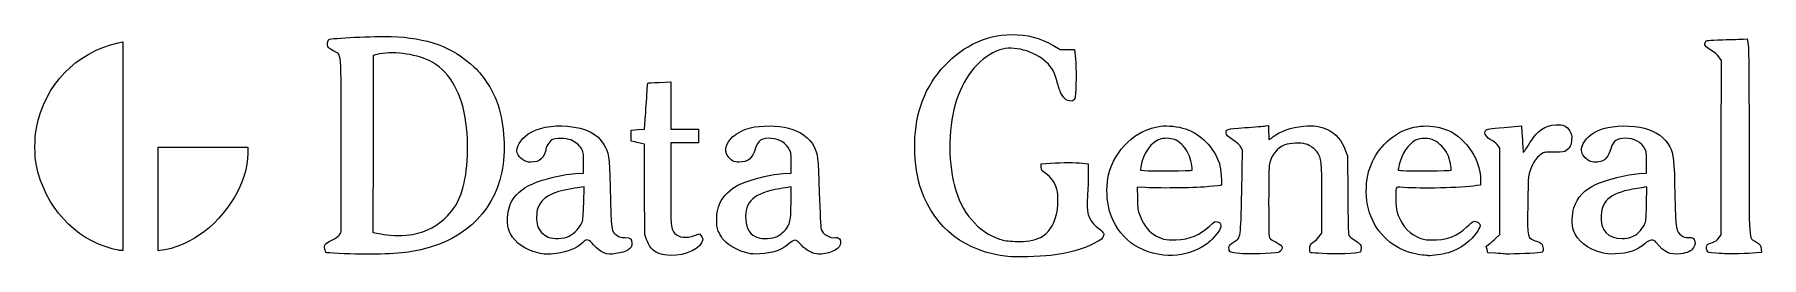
# Model space of a CAD drawing. Header units: millimetres. Extents: x 0 to 488, y 0 to 63.
import ezdxf

# ---------------------------------------------------------------- set-up
doc = ezdxf.new("R2010")
doc.units = ezdxf.units.MM
doc.layers.add('Layer_1', color=7, linetype='CONTINUOUS')

msp = doc.modelspace()

# ---------------------------------------------------------------- linework, layer by layer
at = {"layer": 'Layer_1', "color": 7}
for points in [[(23.53141, 60.520768), (24.85433, 60.822078), (24.85433, 31.313348), (24.85433, 1.804628), (24.27224, 1.815028)], [(287.8501, 59.841868), (289.9668, 58.637208), (291.976, 58.637208), (293.9853, 58.637208), (294.2653, 55.991368)], [(483.1128, 61.553198), (484.2762, 61.600498), (484.5283, 60.012998)], [(96.7151, 57.199478), (95.6568, 56.916138), (95.6028, 31.910138), (95.5488, 6.904128), (96.2376, 6.787638)], [(476.2336, 5.386848), (476.8686, 6.285998), (476.9246, 30.900108), (476.9806, 55.514208), (476.2876, 56.519768)], [(176.567, 49.335408), (179.7949, 49.488858), (179.7949, 42.791778), (179.7949, 36.094708), (183.7107, 36.094708), (187.6266, 36.094708), (187.6266, 34.189708), (187.6266, 32.284708), (183.7107, 32.284708), (179.7949, 32.284708), (179.7949, 20.669648)], [(169.6878, 32.497438), (168.5766, 32.750258), (168.5766, 34.289348), (168.5766, 35.828438), (170.4663, 35.976268), (172.356, 36.124098), (172.4799, 37.432318)], [(348.0164, 37.008508), (348.9159, 37.100908), (348.9159, 35.116078)], [(415.5456, 36.619718), (420.4161, 37.057208), (420.5481, 35.041338)], [(34.8026, 16.385238), (34.8026, 31.014628), (47.5026, 31.014628), (60.2026, 31.014628), (60.2026, 29.349018)], [(172.9721, 4.961688), (172.5045, 6.355538), (172.4335, 19.103538), (172.3625, 31.851538), (171.5808, 32.048078)], [(341.288, 18.473558), (341.5345, 30.168338), (341.0448, 31.045898)], [(370.6979, 29.981548), (371.2406, 28.580408), (371.3016, 17.679578)], [(413.186, 5.274908), (414.3209, 6.311028), (414.3209, 18.525688), (414.3209, 30.740348), (413.8447, 31.445438)], [(420.8091, 31.247008), (420.938, 29.468558), (421.3301, 29.977008)], [(152.9126, 23.570278), (155.1351, 23.712128), (155.1351, 26.675458)], [(211.5972, 23.537628), (213.8726, 23.669708), (213.8726, 26.534508)], [(284.6119, 25.324398), (284.5489, 26.292728), (287.2579, 26.472948)], [(296.264, 26.498748), (297.9044, 26.321938), (297.9044, 23.217918)], [(312.8015, 25.470378), (312.6667, 24.476968), (313.8051, 24.384468)], [(453.7075, 23.542298), (455.8076, 23.670238), (455.8076, 26.662578)], [(155.1886, 15.312448), (155.2887, 19.824438), (154.5769, 19.704888)], [(213.8283, 15.213348), (213.9093, 19.837898), (213.3091, 19.715878)], [(314.0966, 19.584628), (311.7682, 19.690458), (311.7782, 16.727128)], [(408.8176, 21.906368), (408.8176, 20.274168), (407.8122, 20.144898)], [(455.7692, 15.000878), (455.8362, 19.836298), (455.2396, 19.714218)], [(36.0176, 1.907638), (34.8026, 1.755848), (34.8026, 16.385238)], [(363.1147, 5.661388), (363.9443, 6.710918), (363.9443, 16.601828)], [(106.7794, 6.369618), (106.7798, 6.370028)], [(186.5633, 6.020538), (187.9342, 6.498208), (188.4154, 5.938818)], [(209.9167, 5.820038), (209.9163, 5.820038)], [(451.5005, 5.644948), (451.5009, 5.644948)], [(142.2006, 1.147588), (142.2006, 1.147448)], [(178.0353, 0.558268), (178.0347, 0.558268)], [(275.1499, 0.109338), (275.1501, 0.109318)], [(319.046, 0.554268), (319.0428, 0.554268)], [(392.4072, 0.537628), (392.4075, 0.537628)], [(413.0007, 1.073218), (410.9395, 1.208738), (410.6809, 2.072018), (410.4223, 2.935298), (411.2367, 3.587038)], [(478.2453, 0.860308), (478.2443, 0.860268)], [(488.2324, 2.109718), (488.2994, 1.275498), (486.8178, 1.139618)]]:
    msp.add_lwpolyline(points, dxfattribs=at)
for points in [[(327.2509, 24.518948)], [(400.4969, 24.528358)], [(151.065, 5.899128)], [(21.78516, 2.322068)], [(85.8397, 0.981818)], [(201.7018, 1.042988)], [(340.7668, 0.982178)], [(415.5909, 0.859238)], [(443.2134, 1.147288)]]:
    msp.add_lwpolyline(points, close=True, dxfattribs=at)
for points in [[(0.38063, 36.412128), (2.8062, 48.691128), (11.54403, 57.790478), (23.53141, 60.520768)], [(84.5443, 58.107958), (83.0036, 58.885718), (82.5603, 59.482358), (82.7544, 60.517078)], [(82.7544, 60.517078), (82.8324, 60.930018), (83.012, 61.364808), (83.1548, 61.483278)], [(83.1548, 61.483278), (83.5717, 61.829318), (96.2201, 62.400948), (100.7368, 62.277888)], [(86.6165, 32.082338), (86.5465, 59.719768), (86.7641, 56.987408), (84.5443, 58.107958)], [(100.7368, 62.277888), (110.8793, 62.001558), (118.1361, 59.333708), (124.2163, 53.645968)], [(250.511, 42.719758), (252.948, 50.184428), (258.4472, 56.683248), (265.2018, 60.080738)], [(265.2018, 60.080738), (269.0971, 62.040028), (272.2331, 62.814138), (276.3143, 62.823778)], [(286.025, 55.033938), (282.6224, 58.243858), (276.7151, 59.807298), (272.8761, 58.514018)], [(276.3143, 62.823778), (280.7304, 62.834178), (284.1418, 61.952388), (287.8501, 59.841868)], [(474.0096, 58.425158), (472.3428, 59.371428), (472.0151, 59.896748), (472.5121, 60.825548)], [(472.5121, 60.825548), (472.7154, 61.205328), (473.0734, 61.245758), (477.3406, 61.370838)], [(477.3406, 61.370838), (479.8755, 61.445138), (482.473, 61.527208), (483.1128, 61.553198)], [(484.5283, 60.012998), (484.7128, 58.851168), (484.784, 51.460588), (484.7937, 32.450598)], [(111.5318, 55.473988), (107.4642, 57.453308), (100.6342, 58.248698), (96.7151, 57.199478)], [(121.6932, 39.375458), (120.3323, 47.241178), (116.7334, 52.942838), (111.5318, 55.473988)], [(272.8761, 58.514018), (267.6093, 56.739768), (262.9909, 51.385758), (260.6756, 44.370198)], [(289.1147, 49.453968), (288.4039, 52.261428), (287.7913, 53.367718), (286.025, 55.033938)], [(294.2653, 55.991368), (294.5383, 53.411118), (294.4882, 47.294748), (294.1773, 45.260818)], [(476.2876, 56.519768), (475.7852, 57.248728), (475.1586, 57.772838), (474.0096, 58.425158)], [(124.2163, 53.645968), (127.0555, 50.989988), (129.689, 46.795748), (130.9836, 42.867958)], [(172.9362, 43.926368), (173.119, 46.778578), (173.2844, 49.127898), (173.3038, 49.147078)], [(173.3038, 49.147078), (173.3228, 49.166278), (174.7916, 49.251018), (176.567, 49.335408)], [(290.1685, 46.278968), (289.895, 46.816188), (289.4207, 48.244938), (289.1147, 49.453968)], [(260.6756, 44.370198), (258.3812, 37.418178), (258.12, 27.600128), (260.0308, 20.134458)], [(293.425, 44.157818), (292.2759, 43.757238), (291.0436, 44.559898), (290.1685, 46.278968)], [(294.1773, 45.260818), (294.0649, 44.525238), (293.9358, 44.335858), (293.425, 44.157818)], [(122.2493, 27.223728), (122.5283, 30.871608), (122.2993, 35.871638), (121.6932, 39.375458)], [(130.9836, 42.867958), (132.7674, 37.456238), (133.2244, 29.543488), (132.0699, 24.062058)], [(172.4799, 37.432318), (172.5479, 38.151838), (172.7534, 41.074158), (172.9362, 43.926368)], [(250.7477, 18.750028), (248.2408, 25.852598), (248.1458, 35.474838), (250.511, 42.719758)], [(0.38263, 25.828788), (-0.12657, 28.225848), (-0.12763, 33.839218), (0.38063, 36.412128)], [(136.3932, 29.451948), (135.8628, 30.846978), (137.2508, 33.194498), (139.5249, 34.748818)], [(139.5249, 34.748818), (142.0809, 36.495758), (146.2929, 37.327748), (150.6451, 36.945378)], [(150.6451, 36.945378), (155.7981, 36.492648), (159.0946, 34.835188), (160.9336, 31.772338)], [(197.418, 34.007148), (198.3671, 34.928238), (200.6968, 36.114298), (202.3368, 36.511348)], [(202.3368, 36.511348), (205.2465, 37.215808), (210.1806, 37.168768), (213.1318, 36.408448)], [(213.1318, 36.408448), (216.3927, 35.568318), (219.1178, 33.615388), (220.3088, 31.265058)], [(303.6278, 23.173738), (305.3453, 30.338328), (311.4593, 36.070188), (318.3107, 36.938858)], [(318.3107, 36.938858), (320.3399, 37.196138), (323.3071, 36.880558), (325.3829, 36.186668)], [(325.3829, 36.186668), (329.7586, 34.724028), (333.3101, 31.105648), (334.9772, 26.411658)], [(336.9016, 34.930458), (336.7987, 36.115848), (336.8506, 36.131578), (342.1756, 36.538498)], [(338.7559, 33.109458), (337.2234, 34.119708), (336.9486, 34.389558), (336.9016, 34.930458)], [(342.1756, 36.538498), (344.8932, 36.746158), (347.5216, 36.957668), (348.0164, 37.008508)], [(348.9159, 35.116078), (348.9159, 34.024418), (348.9629, 33.131238), (349.0199, 33.131238)], [(350.1312, 33.905868), (352.2795, 35.558048), (355.1761, 36.572908), (358.8067, 36.945478)], [(358.8067, 36.945478), (361.6162, 37.233788), (363.5801, 36.957678), (365.5383, 35.999138)], [(365.5383, 35.999138), (367.9937, 34.797198), (369.5239, 33.012498), (370.6979, 29.981548)], [(376.9327, 23.061188), (378.2191, 28.567458), (381.6461, 32.985288), (386.5293, 35.432458)], [(386.5293, 35.432458), (390.8311, 37.588288), (396.344, 37.541778), (400.6262, 35.313528)], [(400.6262, 35.313528), (402.9097, 34.125338), (405.6483, 31.295728), (406.9688, 28.760418)], [(412.3101, 32.765948), (410.2573, 33.959708), (409.6939, 34.840248), (410.3814, 35.780468)], [(410.3814, 35.780468), (410.6369, 36.129988), (411.3085, 36.239118), (415.5456, 36.619718)], [(420.5481, 35.041338), (420.6211, 33.932598), (420.7381, 32.225158), (420.8091, 31.247008)], [(422.8318, 32.284628), (424.9164, 35.664188), (427.0638, 37.150898), (430.1035, 37.319108)], [(430.1035, 37.319108), (432.269, 37.438948), (433.2855, 36.994408), (434.1262, 35.559938)], [(434.1262, 35.559938), (434.6207, 34.716158), (434.6781, 34.425088), (434.605, 33.132188)], [(437.9028, 32.035578), (438.8422, 33.889308), (440.9809, 35.488288), (443.5792, 36.279388)], [(443.5792, 36.279388), (446.6258, 37.206988), (451.8668, 37.265318), (455.1951, 36.408658)], [(455.1951, 36.408658), (458.4544, 35.569758), (461.1763, 33.575888), (462.3684, 31.154048)], [(60.2026, 29.349018), (60.2026, 21.244718), (54.3942, 11.450918), (46.4325, 6.130618)], [(86.5585, 7.172928), (86.6245, 7.538238), (86.6505, 18.747468), (86.6165, 32.082338)], [(140.2518, 26.782508), (138.4802, 26.784508), (137.0247, 27.791068), (136.3932, 29.451948)], [(144.448, 30.106738), (144.448, 29.565538), (143.7268, 28.237528), (143.1436, 27.695108)], [(146.1761, 33.064738), (145.4711, 32.680028), (144.4526, 30.936538), (144.448, 30.106738)], [(151.5368, 33.056738), (150.3229, 33.584898), (147.1381, 33.589568), (146.1761, 33.064738)], [(154.5664, 30.606148), (153.9703, 31.620158), (152.9596, 32.437708), (151.5368, 33.056738)], [(155.1351, 26.675458), (155.1351, 29.510138), (155.1101, 29.680788), (154.5664, 30.606148)], [(160.9336, 31.772338), (162.3016, 29.494078), (162.4298, 28.608508), (162.6513, 19.902258)], [(171.5808, 32.048078), (171.1508, 32.156168), (170.299, 32.358388), (169.6878, 32.497438)], [(195.9423, 28.503928), (194.8717, 30.121918), (195.3843, 32.033548), (197.418, 34.007148)], [(203.6955, 30.477738), (202.9822, 27.905508), (201.6172, 26.794188), (199.1618, 26.786728)], [(208.2764, 33.499978), (205.6304, 33.710058), (204.3592, 32.871368), (203.6955, 30.477738)], [(213.4349, 30.303498), (212.5782, 32.073248), (210.5695, 33.317918), (208.2764, 33.499978)], [(213.8726, 26.534508), (213.8726, 28.998068), (213.8116, 29.525938), (213.4349, 30.303498)], [(220.3088, 31.265058), (221.4203, 29.071738), (221.5009, 28.371248), (221.8238, 18.107698)], [(318.5085, 33.363688), (315.726, 32.610668), (313.3185, 29.280858), (312.8015, 25.470378)], [(322.7865, 32.967788), (321.7534, 33.494848), (319.6965, 33.685198), (318.5085, 33.363688)], [(326.2734, 29.051068), (325.5557, 30.592668), (323.9861, 32.355828), (322.7865, 32.967788)], [(341.0448, 31.045898), (340.6932, 31.675988), (340.0477, 32.257918), (338.7559, 33.109458)], [(349.0199, 33.131238), (349.0769, 33.131238), (349.5772, 33.479818), (350.1312, 33.905868)], [(353.5173, 31.670518), (351.3873, 30.838268), (349.7051, 28.781508), (349.1358, 26.313758)], [(359.4135, 31.909068), (357.9514, 32.344478), (354.9292, 32.222208), (353.5173, 31.670518)], [(362.7034, 29.524608), (362.0025, 30.568328), (360.6681, 31.535448), (359.4135, 31.909068)], [(363.9443, 16.601828), (363.9443, 27.412268), (363.9143, 27.721218), (362.7034, 29.524608)], [(390.4891, 32.981708), (388.4273, 31.887098), (386.5709, 29.142268), (385.8641, 26.143078)], [(395.7603, 32.947308), (394.3538, 33.639808), (391.7606, 33.656728), (390.4891, 32.981708)], [(399.5049, 29.002498), (398.7545, 30.574718), (397.1535, 32.261358), (395.7603, 32.947308)], [(413.8447, 31.445438), (413.5828, 31.833228), (412.8922, 32.427468), (412.3101, 32.765948)], [(421.3301, 29.977008), (421.5457, 30.256658), (422.2215, 31.295078), (422.8318, 32.284628)], [(429.6857, 29.638788), (426.9435, 29.638788), (426.861, 29.625188), (426.005, 29.032578)], [(433.0765, 30.075208), (432.5539, 29.685848), (432.1883, 29.638788), (429.6857, 29.638788)], [(434.605, 33.132188), (434.516, 31.561678), (434.1866, 30.902218), (433.0765, 30.075208)], [(438.0862, 28.438158), (437.228, 29.571628), (437.1755, 30.600298), (437.9028, 32.035578)], [(445.7628, 30.838928), (445.2529, 29.117648), (445.1334, 28.862338), (444.4664, 28.069688)], [(449.7683, 33.554628), (447.5226, 33.554628), (446.327, 32.744048), (445.7628, 30.838928)], [(455.3314, 30.596318), (454.4473, 32.343768), (452.1703, 33.554628), (449.7683, 33.554628)], [(455.8076, 26.662578), (455.8076, 29.345708), (455.7586, 29.752198), (455.3314, 30.596318)], [(462.3684, 31.154048), (463.4418, 28.973558), (463.5973, 27.526558), (463.8377, 17.489478)], [(484.7937, 32.450598), (484.8087, 2.963948), (484.6385, 5.556108), (486.6408, 4.342588)], [(21.78515, 2.322068), (11.18254, 5.086188), (2.84321, 14.245398), (0.38263, 25.828788)], [(116.6495, 11.601558), (120.1257, 15.222498), (121.6585, 19.498568), (122.2493, 27.223728)], [(143.1436, 27.695108), (142.4342, 27.035198), (141.6295, 26.781268), (140.2518, 26.782508)], [(199.1618, 26.786728), (197.6221, 26.781728), (196.7869, 27.227508), (195.9423, 28.503928)], [(285.9068, 23.542388), (284.7331, 24.317748), (284.6721, 24.401678), (284.6119, 25.324398)], [(287.2579, 26.472948), (290.8017, 26.708698), (294.225, 26.718498), (296.264, 26.498748)], [(313.8051, 24.384468), (315.5253, 24.244768), (327.0924, 24.360468), (327.2509, 24.518948)], [(327.2509, 24.518988), (327.5185, 24.786618), (326.8796, 27.748728), (326.2734, 29.051068)], [(334.9772, 26.411658), (335.4238, 25.154358), (335.8166, 20.219628), (335.4701, 20.219628)], [(349.1358, 26.313758), (349.014, 25.785638), (348.9241, 21.280148), (348.9211, 15.550448)], [(385.8641, 26.143078), (385.6861, 25.388138), (385.5391, 24.703778), (385.5374, 24.622268)], [(385.5374, 24.622268), (385.5374, 24.540768), (386.082, 24.433578), (386.7514, 24.384058)], [(386.7514, 24.384058), (388.6871, 24.240878), (400.3317, 24.363158), (400.4969, 24.528358)], [(400.4969, 24.528358), (400.7732, 24.804658), (400.1353, 27.681528), (399.5049, 29.002498)], [(406.9688, 28.760418), (408.1963, 26.403508), (408.8176, 24.100018), (408.8176, 21.906368)], [(423.5821, 26.040458), (422.3196, 23.545798), (422.2919, 23.317718), (422.2032, 14.675398)], [(426.005, 29.032578), (424.9857, 28.326878), (424.3284, 27.515138), (423.5821, 26.040458)], [(441.3682, 26.781618), (439.9418, 26.782038), (438.9682, 27.273438), (438.0862, 28.438158)], [(444.4664, 28.069688), (443.7058, 27.165778), (442.7808, 26.781208), (441.3682, 26.781618)], [(132.0699, 24.062058), (129.5143, 11.928458), (120.3441, 3.822928), (106.5576, 1.511578)], [(136.2123, 17.556808), (138.1341, 19.659568), (140.5893, 20.933478), (144.9751, 22.103558)], [(144.9751, 22.103558), (148.5517, 23.057718), (150.488, 23.415518), (152.9126, 23.570278)], [(154.5769, 19.704888), (154.1854, 19.639188), (152.9161, 19.438868), (151.7561, 19.259838)], [(162.6513, 19.902258), (162.9845, 6.807518), (162.9194, 7.276998), (164.5567, 6.142058)], [(179.7949, 20.669648), (179.7949, 8.158288), (179.8169, 7.886308), (180.9133, 6.711868)], [(193.3099, 14.170038), (194.2148, 16.654838), (195.7774, 18.477398), (198.2971, 19.986678)], [(198.2971, 19.986678), (200.8644, 21.524418), (207.5179, 23.300828), (211.5972, 23.537628)], [(213.3091, 19.715878), (212.979, 19.648778), (211.7564, 19.446118), (210.5922, 19.265548)], [(260.0308, 20.134458), (261.9421, 12.666988), (266.7012, 7.054348), (272.8218, 5.049438)], [(289.0461, 19.108208), (288.6086, 20.809878), (287.3482, 22.590188), (285.9068, 23.542388)], [(297.9044, 23.217918), (297.9046, 21.510698), (297.793, 18.850888), (297.6565, 17.307218)], [(303.5948, 14.398368), (303.0473, 17.050938), (303.0615, 20.810678), (303.6278, 23.173738)], [(332.1073, 19.873778), (328.8615, 19.522328), (318.9632, 19.363418), (314.0966, 19.584628)], [(335.4701, 20.219628), (335.3771, 20.219628), (333.864, 20.063998), (332.1073, 19.873778)], [(377.1356, 13.613518), (376.4269, 16.319038), (376.3369, 20.510628), (376.9327, 23.061188)], [(387.19, 19.640738), (385.2399, 19.794908), (385.1349, 19.781888), (385.0041, 19.369798)], [(407.8122, 20.144898), (402.9359, 19.517938), (392.0955, 19.252928), (387.19, 19.640738)], [(435.2566, 13.901358), (436.1893, 16.841118), (438.2484, 19.022598), (441.5412, 20.559818)], [(441.5412, 20.559818), (444.3545, 21.873178), (450.3219, 23.336038), (453.7075, 23.542298)], [(455.2396, 19.714218), (454.9115, 19.647018), (453.9763, 19.491308), (453.1614, 19.368078)], [(133.6868, 9.826568), (133.5387, 13.132928), (134.3006, 15.465188), (136.2123, 17.556808)], [(151.7561, 19.259838), (146.1972, 18.401858), (143.1542, 16.671768), (142.2114, 13.833208)], [(154.7189, 9.787528), (155.012, 10.590918), (155.1092, 11.733818), (155.1886, 15.312448)], [(210.5922, 19.265548), (203.4669, 18.160348), (200.6984, 15.646118), (201.0152, 10.568018)], [(213.2667, 9.374108), (213.7037, 10.477728), (213.755, 11.011618), (213.8283, 15.213348)], [(221.8238, 18.107698), (221.9913, 12.781398), (222.2271, 8.176928), (222.3517, 7.799528)], [(275.1501, 0.109318), (263.2877, 1.388778), (254.5082, 8.095298), (250.7477, 18.750028)], [(288.9302, 12.070538), (289.4136, 13.854248), (289.4728, 17.448528), (289.0461, 19.108208)], [(297.6565, 17.307218), (297.254, 12.754598), (297.886, 10.570398), (300.1624, 8.647188)], [(311.7782, 16.727128), (311.7882, 14.218168), (311.8592, 13.538898), (312.2695, 12.297098)], [(339.2459, 4.356098), (341.0652, 5.483578), (341.0055, 5.070838), (341.288, 18.473558)], [(348.9211, 15.550448), (348.9211, 7.474308), (348.9691, 5.622998), (349.2096, 5.293908)], [(371.3016, 17.679578), (371.3426, 10.393808), (371.4397, 6.585578), (371.5951, 6.196288)], [(385.0041, 19.369798), (384.736, 18.525038), (384.875, 14.207498), (385.2119, 12.917128)], [(422.2032, 14.675398), (422.1024, 4.848188), (421.9469, 5.432878), (424.9527, 4.336498)], [(453.1614, 19.368078), (446.004, 18.285758), (443.1964, 16.197228), (442.9398, 11.764328)], [(455.1794, 9.107128), (455.6812, 10.123778), (455.7044, 10.355878), (455.7692, 15.000878)], [(463.8377, 17.489478), (464.0833, 7.235688), (464.0574, 7.400828), (465.6169, 6.157388)], [(106.7798, 6.370028), (110.8581, 7.143678), (113.936, 8.775148), (116.6495, 11.601558)], [(134.4897, 6.503068), (133.8575, 7.684768), (133.7658, 8.064318), (133.6868, 9.826568)], [(142.2114, 13.833208), (141.7903, 12.565498), (141.7509, 10.097268), (142.1314, 8.827238)], [(151.065, 5.899128), (152.5307, 6.616268), (154.2164, 8.410078), (154.7189, 9.787528)], [(193.4685, 6.874598), (192.8516, 8.176418), (192.8131, 8.401658), (192.8327, 10.588788)], [(192.8327, 10.588788), (192.8487, 12.406348), (192.9537, 13.191978), (193.3099, 14.170038)], [(201.0152, 10.568018), (201.1865, 7.822668), (202.2908, 6.179968), (204.437, 5.477848)], [(284.3654, 5.541658), (286.6574, 6.688268), (287.9869, 8.589828), (288.9302, 12.070538)], [(319.0428, 0.554268), (311.1098, 1.377288), (305.1868, 6.685348), (303.5948, 14.398368)], [(312.2695, 12.297098), (313.1918, 9.506628), (314.5053, 7.641138), (316.4626, 6.341958)], [(332.2274, 8.741408), (333.5719, 10.009708), (333.7273, 10.097718), (334.3996, 9.971588)], [(334.3996, 9.971588), (334.9487, 9.868568), (335.1751, 9.688258), (335.3365, 9.225288)], [(389.2505, 1.152838), (383.2469, 2.799898), (378.759, 7.415878), (377.1356, 13.613518)], [(385.2119, 12.917128), (386.0882, 9.560268), (388.0907, 7.036828), (390.9626, 5.670378)], [(405.005, 8.533958), (406.723, 10.245068), (407.1826, 10.414498), (408.1496, 9.693238)], [(435.1496, 7.519628), (434.632, 8.929948), (434.6851, 12.100228), (435.2566, 13.901358)], [(442.9398, 11.764328), (442.6961, 7.554248), (444.7801, 5.248438), (448.8672, 5.206038)], [(46.4325, 6.130618), (43.0601, 3.877078), (39.1763, 2.302298), (36.0176, 1.907638)], [(83.7559, 4.625308), (85.5258, 5.449258), (86.3897, 6.234548), (86.5585, 7.172928)], [(96.2376, 6.787638), (96.6164, 6.723538), (97.6884, 6.539048), (98.6197, 6.377618)], [(98.6197, 6.377618), (100.9603, 5.971898), (104.6624, 5.968458), (106.7794, 6.369618)], [(142.2006, 1.147448), (138.6949, 2.009558), (135.8288, 4.000188), (134.4897, 6.503068)], [(142.1314, 8.827238), (142.5222, 7.522678), (143.8111, 6.151578), (145.1413, 5.625268)], [(145.1413, 5.625268), (146.773, 4.979668), (149.4374, 5.102848), (151.065, 5.899128)], [(158.0023, 3.467138), (156.6391, 5.034498), (155.9314, 5.185168), (154.9151, 4.124398)], [(164.5567, 6.142058), (165.3305, 5.605668), (165.6813, 5.505748), (166.8523, 5.488158)], [(166.8523, 5.488158), (168.4277, 5.464458), (168.83, 5.130788), (168.83, 3.847448)], [(174.0404, 2.739188), (173.71, 3.194938), (173.2293, 4.195068), (172.9721, 4.961688)], [(180.9133, 6.711868), (182.0861, 5.455788), (184.2001, 5.197118), (186.5633, 6.020538)], [(188.4154, 5.938818), (188.987, 5.274238), (189.0093, 4.963728), (188.5539, 4.004168)], [(194.8007, 4.719458), (194.4292, 5.142568), (193.8297, 6.112378), (193.4685, 6.874598)], [(204.437, 5.477848), (205.7774, 5.039338), (208.6641, 5.219608), (209.9167, 5.820038)], [(209.9163, 5.820038), (211.3584, 6.511298), (212.6941, 7.928238), (213.2667, 9.374108)], [(216.3312, 3.799468), (215.3007, 5.057128), (214.8588, 5.049258), (213.2395, 3.744368)], [(222.3517, 7.799528), (222.8154, 6.394478), (224.7853, 5.249448), (226.3726, 5.462348)], [(226.3726, 5.462348), (227.7884, 5.652238), (228.3089, 4.371098), (227.4129, 2.901618)], [(272.8218, 5.049438), (274.1664, 4.608968), (275.0647, 4.474338), (277.1843, 4.395618)], [(277.1843, 4.395618), (280.5217, 4.271678), (282.4383, 4.577548), (284.3654, 5.541658)], [(302.247, 6.080318), (302.0358, 5.233988), (301.6931, 4.942788), (299.6525, 3.875898)], [(300.1624, 8.647188), (302.2985, 6.842458), (302.4046, 6.711808), (302.247, 6.080318)], [(316.4626, 6.341958), (318.3991, 5.056618), (319.8088, 4.712638), (322.6725, 4.826708)], [(322.6725, 4.826708), (326.6321, 4.984438), (329.483, 6.152498), (332.2274, 8.741408)], [(332.9516, 5.064268), (331.5531, 3.659248), (330.882, 3.171538), (329.2342, 2.362518)], [(335.3365, 9.225288), (335.6577, 8.303948), (334.9536, 7.075528), (332.9516, 5.064268)], [(349.2096, 5.293908), (349.3711, 5.073038), (350.2045, 4.554768), (351.0617, 4.142198)], [(361.5482, 4.156428), (361.9535, 4.406908), (362.6584, 5.084138), (363.1147, 5.661388)], [(371.5951, 6.196288), (371.7347, 5.846528), (372.3037, 5.324618), (373.0194, 4.889888)], [(373.0194, 4.889888), (374.8125, 3.800588), (375.2479, 3.258588), (375.0935, 2.307448)], [(390.9626, 5.670378), (392.4987, 4.939488), (392.7959, 4.873418), (394.8714, 4.801238)], [(394.8714, 4.801238), (399.0462, 4.656058), (402.3236, 5.863288), (405.005, 8.533958)], [(408.0886, 7.390198), (406.1148, 4.417468), (403.3143, 2.346518), (399.6974, 1.184968)], [(408.1496, 9.693238), (408.9604, 9.088468), (408.9498, 8.686848), (408.0886, 7.390198)], [(411.2367, 3.587038), (411.6846, 3.945508), (412.5618, 4.705048), (413.186, 5.274908)], [(443.2134, 1.147288), (439.029, 2.296978), (436.2648, 4.481338), (435.1496, 7.519628)], [(448.8672, 5.206038), (449.8318, 5.196038), (450.6773, 5.336968), (451.5005, 5.644948)], [(451.5009, 5.644948), (452.9505, 6.187298), (454.4216, 7.571888), (455.1794, 9.107128)], [(458.5255, 4.080038), (457.6631, 5.133748), (456.8504, 5.039088), (455.2693, 3.700758)], [(465.6169, 6.157388), (466.3185, 5.598028), (466.6051, 5.508168), (467.7002, 5.504298)], [(467.7002, 5.504298), (468.8303, 5.500298), (469.002, 5.442098), (469.2605, 4.975138)], [(469.2605, 4.975138), (469.6853, 4.207748), (469.6291, 3.442568), (469.089, 2.641118)], [(474.4608, 4.102508), (475.3474, 4.402638), (475.7388, 4.686228), (476.2336, 5.386848)], [(24.27224, 1.815028), (23.9521, 1.821028), (22.83291, 2.048918), (21.78516, 2.322068)], [(81.9825, 2.219878), (81.7086, 3.439238), (81.9705, 3.793968), (83.7559, 4.625308)], [(82.2755, 1.251158), (82.2225, 1.304558), (82.0902, 1.740518), (81.9825, 2.219878)], [(85.8397, 0.981818), (83.9329, 1.076518), (82.329, 1.197718), (82.2755, 1.251158)], [(106.5576, 1.511578), (102.0227, 0.751288), (94.4049, 0.556498), (85.8397, 0.981818)], [(147.5049, 0.979988), (144.9994, 0.672718), (144.0036, 0.704188), (142.2006, 1.147588)], [(154.9151, 4.124398), (153.3579, 2.499008), (150.7022, 1.372108), (147.5049, 0.979988)], [(164.3125, 0.939028), (161.5364, 0.508308), (160.0621, 1.098998), (158.0023, 3.467138)], [(168.83, 3.847448), (168.83, 2.296488), (167.4864, 1.431478), (164.3125, 0.939028)], [(178.0347, 0.558268), (176.4553, 0.784458), (174.8037, 1.686238), (174.0404, 2.739188)], [(188.5539, 4.004168), (187.4101, 1.593718), (182.3591, -0.060972), (178.0353, 0.558268)], [(201.7018, 1.042978), (198.9854, 1.665308), (196.1612, 3.169878), (194.8007, 4.719458)], [(204.9826, 0.862818), (203.6546, 0.789618), (202.5405, 0.850818), (201.7018, 1.042988)], [(213.2395, 3.744368), (210.8678, 1.833218), (208.6692, 1.065948), (204.9826, 0.862818)], [(220.5526, 0.936668), (219.2029, 1.238708), (217.4623, 2.419158), (216.3312, 3.799468)], [(227.4129, 2.901618), (226.5558, 1.495708), (222.8269, 0.427688), (220.5526, 0.936668)], [(287.27, 0.439408), (283.915, 0.046958), (277.3786, -0.131052), (275.1499, 0.109338)], [(299.6525, 3.875898), (296.2967, 2.121348), (292.3974, 1.039198), (287.27, 0.439408)], [(329.2342, 2.362518), (326.0057, 0.777478), (322.6445, 0.180928), (319.046, 0.554268)], [(337.6976, 2.577568), (337.6976, 3.347338), (337.7906, 3.454338), (339.2459, 4.356098)], [(340.7668, 0.982228), (337.9651, 1.201428), (337.6976, 1.340478), (337.6976, 2.577568)], [(349.6101, 1.090418), (344.8218, 0.809098), (343.2283, 0.789598), (340.7668, 0.982178)], [(352.3189, 1.767528), (351.922, 1.262998), (351.7298, 1.214958), (349.6101, 1.090418)], [(351.0617, 4.142198), (352.8139, 3.298788), (353.0993, 2.759698), (352.3189, 1.767528)], [(360.5576, 2.104758), (360.5576, 3.360058), (360.6843, 3.622558), (361.5482, 4.156428)], [(360.9386, 1.169578), (360.6292, 1.169578), (360.5576, 1.345298), (360.5576, 2.104758)], [(364.1666, 0.938848), (362.6008, 1.065748), (361.1482, 1.169578), (360.9386, 1.169578)], [(374.7999, 1.361358), (374.4256, 0.996498), (367.0643, 0.704008), (364.1666, 0.938848)], [(375.0935, 2.307448), (375.0235, 1.876338), (374.8914, 1.450598), (374.7999, 1.361358)], [(392.4075, 0.537628), (391.5894, 0.624128), (390.1687, 0.900928), (389.2505, 1.152838)], [(394.1065, 0.355368), (393.9901, 0.369168), (393.2254, 0.451168), (392.4072, 0.537628)], [(399.6974, 1.184968), (398.5632, 0.820758), (394.8407, 0.268398), (394.1065, 0.355368)], [(415.5909, 0.859238), (415.2999, 0.902438), (414.1343, 0.998688), (413.0007, 1.073218)], [(425.0101, 1.138288), (423.0809, 0.959688), (416.2737, 0.758018), (415.5909, 0.859238)], [(424.9527, 4.336498), (426.0316, 3.942978), (426.1915, 3.807108), (426.4019, 3.104688)], [(426.5651, 1.795318), (426.4971, 1.315628), (426.3773, 1.264858), (425.0101, 1.138288)], [(426.4019, 3.104688), (426.532, 2.670468), (426.6055, 2.081248), (426.5651, 1.795318)], [(446.9176, 0.852488), (445.1251, 0.761888), (444.4084, 0.818988), (443.2134, 1.147288)], [(455.2693, 3.700758), (453.0258, 1.801878), (450.8203, 1.049678), (446.9176, 0.852488)], [(465.3975, 0.912148), (462.3228, 0.528588), (460.8922, 1.188048), (458.5255, 4.080038)], [(469.089, 2.641118), (468.3829, 1.593358), (467.4842, 1.172458), (465.3975, 0.912148)], [(472.9781, 1.727378), (472.6565, 2.433128), (472.6796, 3.183558), (473.0321, 3.475898)], [(475.4652, 1.072408), (473.341, 1.199378), (473.202, 1.235968), (472.9781, 1.727378)], [(473.0321, 3.475898), (473.1921, 3.608678), (473.835, 3.890658), (474.4608, 4.102508)], [(478.2443, 0.860268), (477.9532, 0.902968), (476.7026, 0.998448), (475.4652, 1.072408)], [(486.8178, 1.139618), (484.8196, 0.956368), (478.904, 0.763628), (478.2453, 0.860308)], [(486.6408, 4.342588), (487.9443, 3.552598), (488.1382, 3.280528), (488.2324, 2.109718)]]:
    msp.add_open_spline(points, degree=3, dxfattribs=at)

doc.saveas('drawing.dxf')
